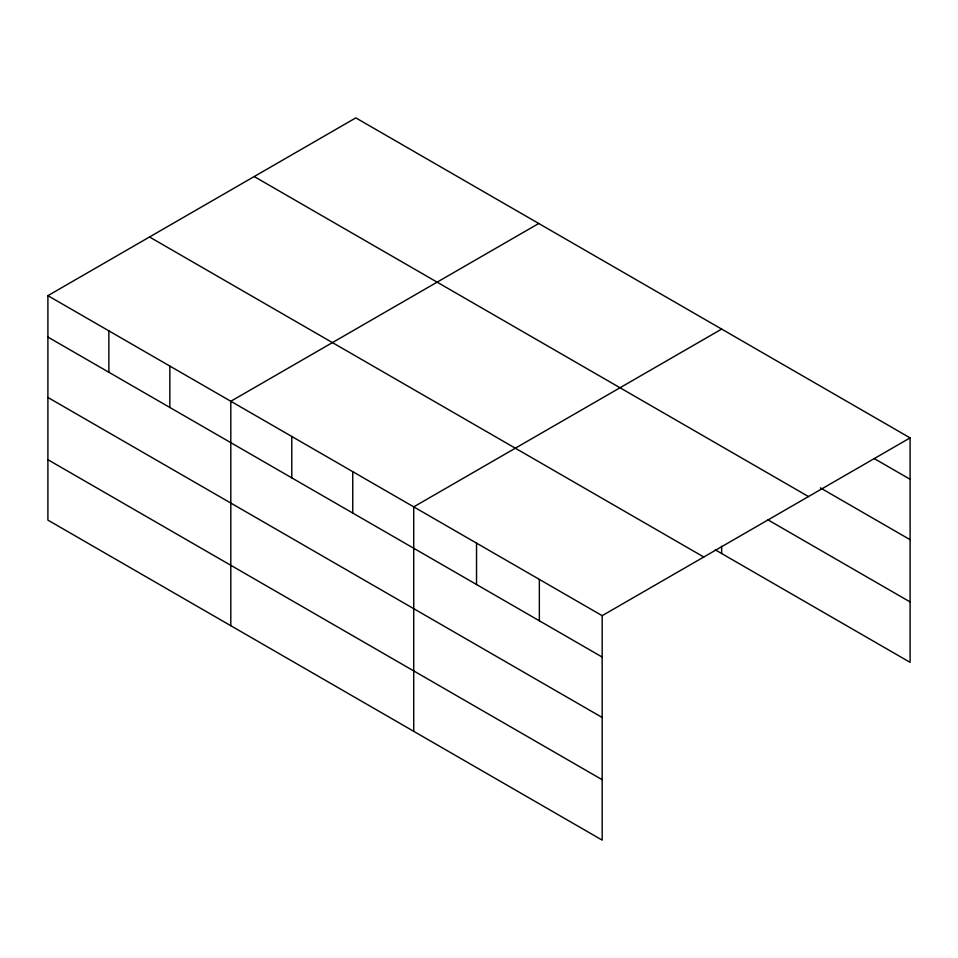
<?xml version="1.0" encoding="UTF-8"?>
<svg xmlns="http://www.w3.org/2000/svg" width="958" height="958" viewBox="0 0 958 958"><rect width="100%" height="100%" fill="white"/><g stroke="black" fill="none" stroke-linecap="round" stroke-linejoin="round"><path stroke-width="1.44" d="M47.9 295.663L602.175 615.671L602.175 840.118L47.9 520.11L47.9 295.663L355.825 117.882L910.1 437.89L910.1 662.337L715.303 549.868M538.743 223.489L230.806 401.27L230.806 625.706M721.649 329.085L413.724 506.866L413.724 731.313M602.175 615.671L910.1 437.89M874.199 458.559L910.1 479.275M820.359 487.873L910.1 539.689M254.217 176.559L808.48 496.555M767.801 519.763L910.1 601.923M149.52 236.997L703.783 557.005M47.9 337.06L602.175 657.056M47.9 397.462L602.175 717.47M47.9 459.696L602.175 779.704M721.649 546.168L721.649 553.532M539.354 579.41L539.354 620.796M476.533 543.138L476.533 584.524M352.748 471.671L352.748 513.057M291.783 436.465L291.783 477.862M169.841 366.064L169.841 407.461M108.865 330.869L108.865 372.255"/></g></svg>
